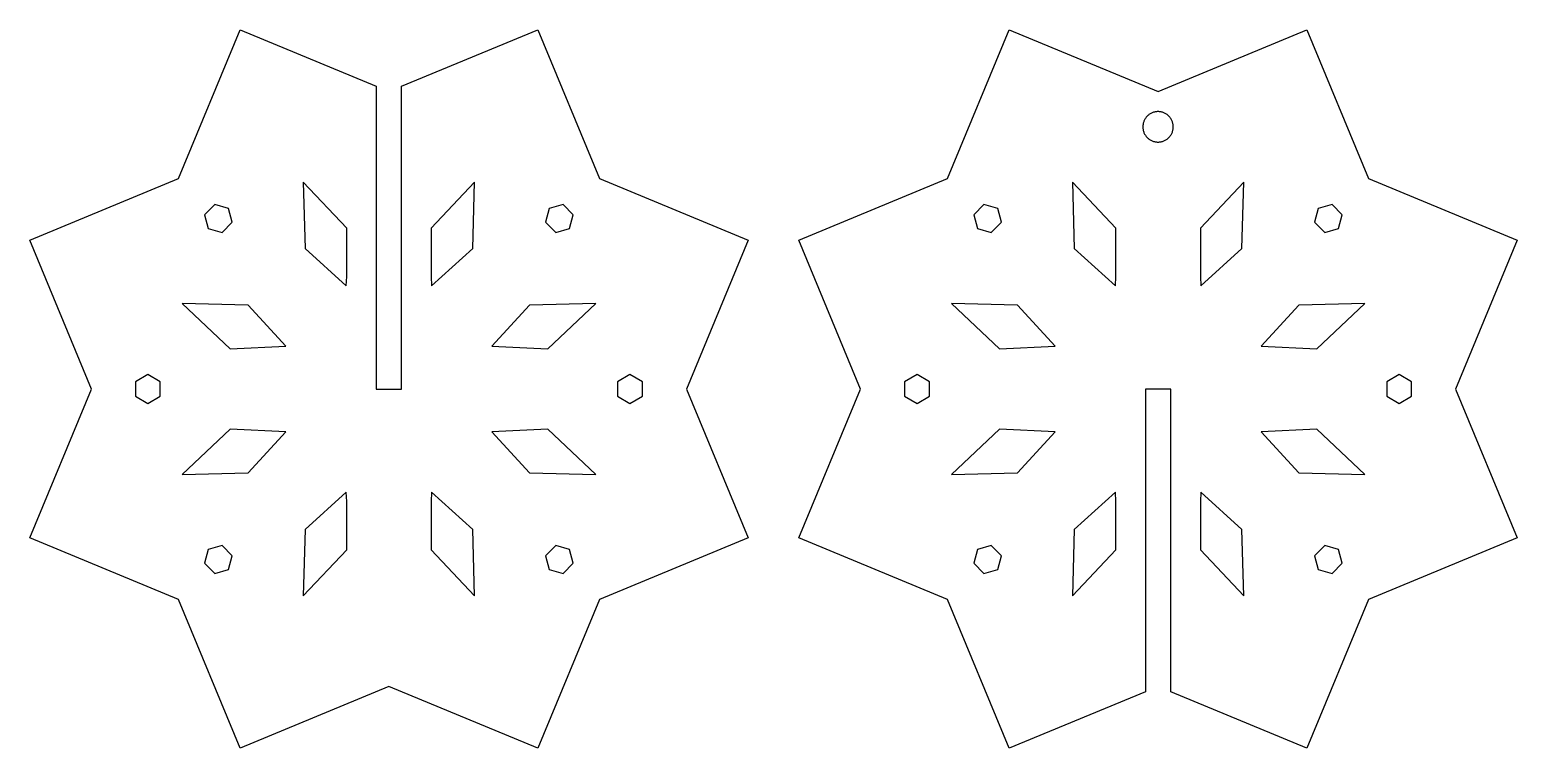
# Model space of a CAD drawing. Header units: millimetres. Extents: x -42 to 133, y -42 to 42.
import ezdxf

# ---------------------------------------------------------------- set-up
doc = ezdxf.new("R2010")
doc.units = ezdxf.units.MM
doc.layers.add('CUT', color=1, linetype='Continuous')

msp = doc.modelspace()

# ---------------------------------------------------------------- linework, layer by layer
at = {"layer": 'CUT'}
for points in [[(17.6, -42.5), (0, -35.21), (-17.6, -42.5), (-24.9, -24.9), (-42.5, -17.6), (-35.21, 0), (-42.5, 17.6), (-24.9, 24.9), (-17.6, 42.5), (-1.5, 35.83), (-1.5, 0), (1.5, 0), (1.5, 35.83), (17.6, 42.5), (24.9, 24.9), (42.5, 17.6), (35.21, 0), (42.5, -17.6), (24.9, -24.9), (17.6, -42.5)], [(92.5, -35.83), (92.5, 0), (89.5, 0), (89.5, -35.83), (73.39, -42.5), (66.1, -24.9), (48.5, -17.6), (55.79, 0), (48.5, 17.6), (66.1, 24.9), (73.39, 42.5), (91, 35.21), (108.6, 42.5), (115.89, 24.9), (133.5, 17.6), (126.2, 0), (133.5, -17.6), (115.89, -24.9), (108.6, -42.5), (92.5, -35.83)], [(92.79, 31.1), (92.79, 31.19), (92.78, 31.28), (92.76, 31.36), (92.74, 31.45), (92.72, 31.53), (92.69, 31.62), (92.66, 31.7), (92.62, 31.78), (92.58, 31.86), (92.54, 31.94), (92.49, 32.01), (92.44, 32.08), (92.39, 32.15), (92.33, 32.22), (92.27, 32.28), (92.21, 32.34), (92.14, 32.4), (92.07, 32.46), (92, 32.51), (91.92, 32.55), (91.85, 32.6), (91.77, 32.64), (91.69, 32.67), (91.6, 32.71), (91.52, 32.73), (91.43, 32.76), (91.35, 32.78), (91.26, 32.79), (91.17, 32.8), (91.09, 32.81), (91, 32.81), (90.91, 32.81), (90.82, 32.8), (90.73, 32.79), (90.65, 32.78), (90.56, 32.76), (90.47, 32.73), (90.39, 32.71), (90.31, 32.67), (90.23, 32.64), (90.15, 32.6), (90.07, 32.55), (90, 32.51), (89.92, 32.46), (89.86, 32.4), (89.79, 32.34), (89.72, 32.28), (89.66, 32.22), (89.61, 32.15), (89.55, 32.08), (89.5, 32.01), (89.45, 31.94), (89.41, 31.86), (89.37, 31.78), (89.33, 31.7), (89.3, 31.62), (89.27, 31.53), (89.25, 31.45), (89.23, 31.36), (89.22, 31.28), (89.21, 31.19), (89.2, 31.1), (89.2, 31.01), (89.2, 30.92), (89.21, 30.83), (89.22, 30.75), (89.23, 30.66), (89.25, 30.57), (89.27, 30.49), (89.3, 30.4), (89.33, 30.32), (89.37, 30.24), (89.41, 30.16), (89.45, 30.09), (89.5, 30.01), (89.55, 29.94), (89.61, 29.87), (89.66, 29.8), (89.72, 29.74), (89.79, 29.68), (89.86, 29.62), (89.92, 29.57), (90, 29.51), (90.07, 29.47), (90.15, 29.42), (90.23, 29.38), (90.31, 29.35), (90.39, 29.32), (90.47, 29.29), (90.56, 29.26), (90.65, 29.25), (90.73, 29.23), (90.82, 29.22), (90.91, 29.21), (91, 29.21), (91.09, 29.21), (91.17, 29.22), (91.26, 29.23), (91.35, 29.25), (91.43, 29.26), (91.52, 29.29), (91.6, 29.32), (91.69, 29.35), (91.77, 29.38), (91.85, 29.42), (91.92, 29.47), (92, 29.51), (92.07, 29.57), (92.14, 29.62), (92.21, 29.68), (92.27, 29.74), (92.33, 29.8), (92.39, 29.87), (92.44, 29.94), (92.49, 30.01), (92.54, 30.09), (92.58, 30.16), (92.62, 30.24), (92.66, 30.32), (92.69, 30.4), (92.72, 30.49), (92.74, 30.57), (92.76, 30.66), (92.78, 30.75), (92.79, 30.83), (92.79, 30.92), (92.8, 31.01), (92.79, 31.1)], [(-5, 13.31), (-5, 19.03), (-10.13, 24.46), (-9.91, 16.64), (-5.05, 12.19), (-5, 13.31)], [(5.05, 12.19), (9.91, 16.64), (10.13, 24.46), (5, 19.03), (5, 13.31), (5.05, 12.19)], [(86, 19.03), (80.87, 24.46), (81.08, 16.64), (85.95, 12.19), (86, 13.31), (86, 19.03)], [(100.91, 16.64), (101.13, 24.46), (96, 19.03), (96, 13.31), (96.05, 12.19), (100.91, 16.64)], [(-21.81, 20.61), (-21.37, 18.97), (-19.73, 18.53), (-18.53, 19.73), (-18.97, 21.37), (-20.61, 21.81), (-21.81, 20.61)], [(20.61, 21.81), (18.97, 21.37), (18.53, 19.73), (19.73, 18.53), (21.37, 18.97), (21.81, 20.61), (20.61, 21.81)], [(69.63, 18.97), (71.27, 18.53), (72.47, 19.73), (72.03, 21.37), (70.39, 21.81), (69.19, 20.61), (69.63, 18.97)], [(109.96, 21.37), (109.52, 19.73), (110.72, 18.53), (112.36, 18.97), (112.8, 20.61), (111.6, 21.81), (109.96, 21.37)], [(-12.19, 5.05), (-16.64, 9.91), (-24.46, 10.13), (-18.78, 4.76), (-12.19, 5.05)], [(12.19, 5.05), (18.78, 4.76), (24.46, 10.13), (16.64, 9.91), (12.19, 5.05)], [(74.35, 9.91), (66.54, 10.13), (72.22, 4.76), (78.81, 5.05), (74.35, 9.91)], [(109.78, 4.76), (115.46, 10.13), (107.64, 9.91), (103.19, 5.05), (109.78, 4.76)], [(-29.99, -0.85), (-28.52, -1.7), (-27.05, -0.85), (-27.05, 0.85), (-28.52, 1.7), (-29.99, 0.85), (-29.99, -0.85)], [(29.99, 0.85), (28.52, 1.7), (27.05, 0.85), (27.05, -0.85), (28.52, -1.7), (29.99, -0.85), (29.99, 0.85)], [(62.48, -1.7), (63.95, -0.85), (63.95, 0.85), (62.48, 1.7), (61.01, 0.85), (61.01, -0.85), (62.48, -1.7)], [(119.52, 1.7), (118.05, 0.85), (118.05, -0.85), (119.52, -1.7), (120.99, -0.85), (120.99, 0.85), (119.52, 1.7)], [(-12.19, -5.05), (-18.78, -4.76), (-24.46, -10.13), (-16.64, -9.91), (-12.19, -5.05)], [(12.19, -5.05), (16.64, -9.91), (24.46, -10.13), (18.78, -4.76), (12.19, -5.05)], [(72.22, -4.76), (66.54, -10.13), (74.35, -9.91), (78.81, -5.05), (72.22, -4.76)], [(107.64, -9.91), (115.46, -10.13), (109.78, -4.76), (103.19, -5.05), (107.64, -9.91)], [(-5.05, -12.19), (-9.91, -16.64), (-10.13, -24.46), (-5, -19.03), (-5, -13.31), (-5.05, -12.19)], [(5, -13.31), (5, -19.03), (10.13, -24.46), (9.91, -16.64), (5.05, -12.19), (5, -13.31)], [(81.08, -16.64), (80.87, -24.46), (86, -19.03), (86, -13.31), (85.95, -12.19), (81.08, -16.64)], [(96, -19.03), (101.13, -24.46), (100.91, -16.64), (96.05, -12.19), (96, -13.31), (96, -19.03)], [(-18.97, -21.37), (-18.53, -19.73), (-19.73, -18.53), (-21.37, -18.97), (-21.81, -20.61), (-20.61, -21.81), (-18.97, -21.37)], [(21.37, -18.97), (19.73, -18.53), (18.53, -19.73), (18.97, -21.37), (20.61, -21.81), (21.81, -20.61), (21.37, -18.97)], [(72.47, -19.73), (71.27, -18.53), (69.63, -18.97), (69.19, -20.61), (70.39, -21.81), (72.03, -21.37), (72.47, -19.73)], [(110.72, -18.53), (109.52, -19.73), (109.96, -21.37), (111.6, -21.81), (112.8, -20.61), (112.36, -18.97), (110.72, -18.53)]]:
    msp.add_lwpolyline(points, close=True, dxfattribs=at)

doc.saveas('drawing.dxf')
